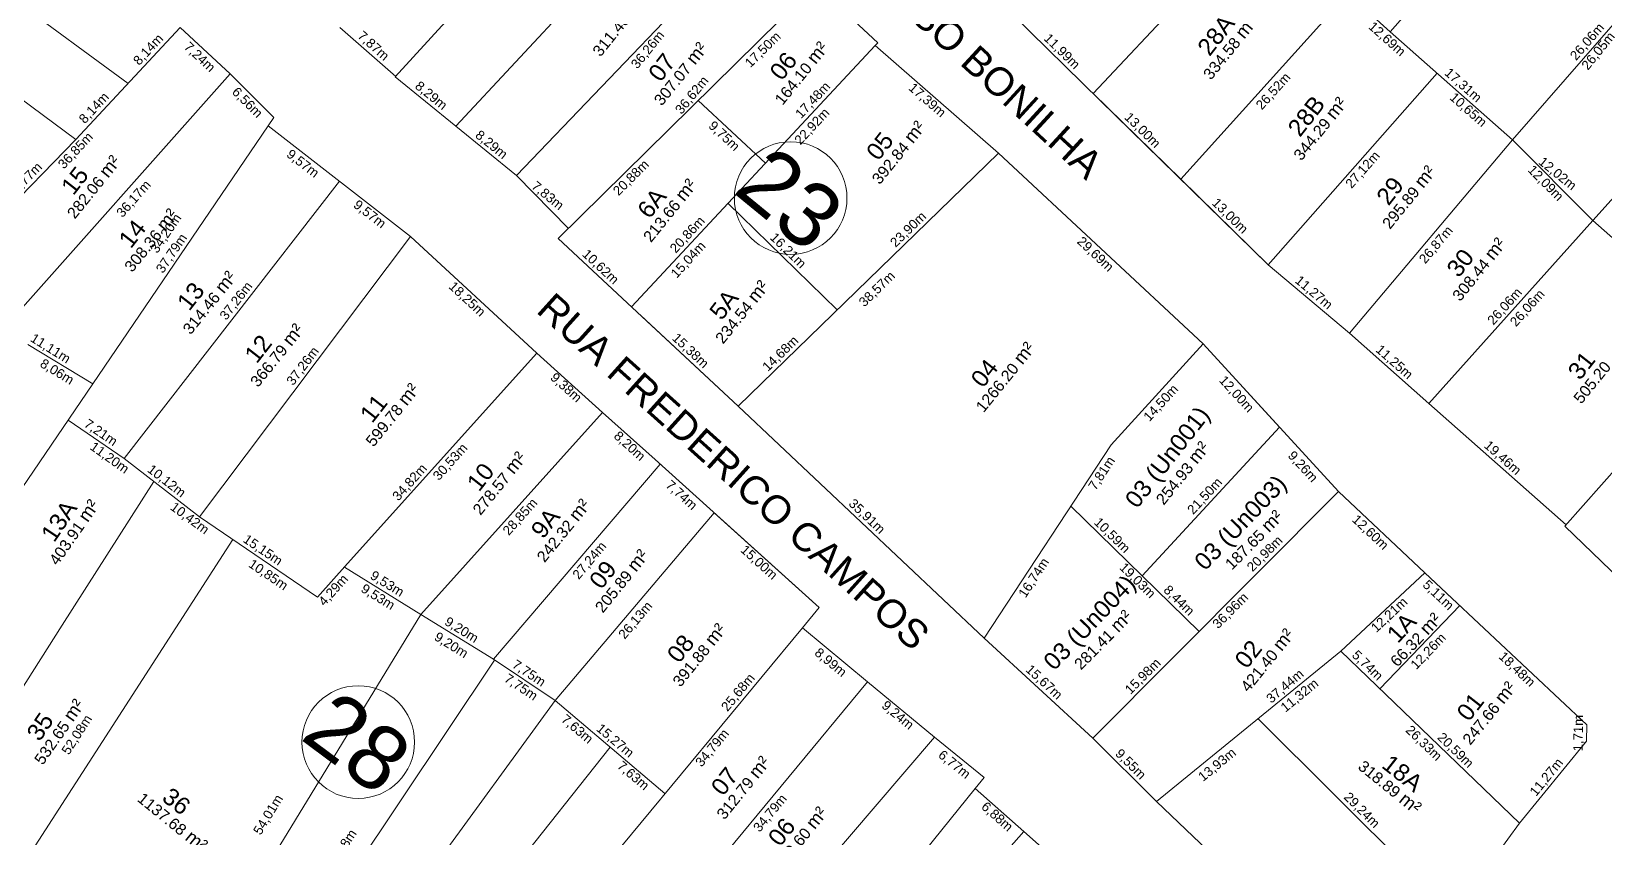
# Model space of a CAD drawing. Header units: metres. Extents: x 3808 to 8215, y 2374 to 6187.
# Drawn here: x 5847.8 to 6014.8, y 4109 to 4194.6 of the extents above; entities that cross this region are included whole.
import ezdxf

# ---------------------------------------------------------------- set-up
doc = ezdxf.new("R2010")
doc.units = ezdxf.units.M
doc.linetypes.add('CENTER', pattern=[2, 1.25, -0.25, 0.25, -0.25])
for name, color, linetype in [('0 - Cotas', 7, 'Continuous'), ('0 - Linhas Quadras', 7, 'Continuous'), ('0 - Nome Ruas', 7, 'CENTER'), ('0 - Numero de Lotes', 6, 'Continuous'), ('0 - Número de Quadra', 7, 'CENTER'), ('0 - Área Dos Lotes', 1, 'Continuous'), ('Fluxo', 170, 'Continuous')]:
    doc.layers.add(name, color=color, linetype=linetype)
doc.styles.add('Arial', font='arial.ttf')
doc.styles.add('pedro', font='arial.ttf', dxfattribs={"height": 3})
doc.dimstyles.new('Copy(2) of ISO-25', dxfattribs={"dimtxt": 1, "dimasz": 2.5, "dimexe": 1.25, "dimexo": 0.625, "dimgap": 0.2, "dimtad": 1, "dimtoh": 1, "dimlfac": 1, "dimzin": 1, "dimtxsty": 'Arial', "dimblk": 'NONE', "dimcen": 0, "dimse1": 1, "dimse2": 1, "dimsd1": 1, "dimsd2": 1, "dimclrt": 256, "dimaunit": 1, "dimadec": 3, "dimazin": 0, "dimtfac": 1, "dimtmove": 0, "dimatfit": 3, "dimldrblk": 'NONE', "dimfxl": 1, "dimtolj": 1, "dimtzin": 0, "dimarcsym": 0})

# ---------------------------------------------------------------- blocks, each defined once
blk = doc.blocks.new('*D11682')
at = {"layer": 'Defpoints', "color": 0, "transparency": 16777216}
for p in [(5972.23, 4161.44, 0), (5980.34, 4152.59, 0), (5978.98, 4151.34)]:
    blk.add_point(p, dxfattribs=at)
at = {"layer": '0 - Cotas', "lineweight": 5, "transparency": 16777216, "insert": (5975.73, 4156.07), "char_height": 1, "attachment_point": 5, "rotation": 312.5374, "style": 'Arial'}
blk.add_mtext('\\A1;12,00m', dxfattribs=at)
blk = doc.blocks.new('_None')
blk = doc.blocks.new('*D11683')
at = {"layer": 'Defpoints', "color": 0, "transparency": 16777216}
for p in [(5980.34, 4152.59, 0), (5965.76, 4136.8, 0), (5965.76, 4136.8)]:
    blk.add_point(p, dxfattribs=at)
at = {"layer": '0 - Cotas', "lineweight": 5, "transparency": 16777216, "insert": (5972.46, 4145.24), "char_height": 1, "attachment_point": 5, "rotation": 47.2853, "style": 'Arial'}
blk.add_mtext('\\A1;21,50m', dxfattribs=at)
blk = doc.blocks.new('*D11684')
at = {"layer": 'Defpoints', "color": 0, "transparency": 16777216}
for p in [(5972.23, 4161.44, 0), (5962.45, 4150.73, 0), (5963.77, 4149.52)]:
    blk.add_point(p, dxfattribs=at)
at = {"layer": '0 - Cotas', "lineweight": 5, "transparency": 16777216, "insert": (5967.8, 4155.12), "char_height": 1, "attachment_point": 5, "rotation": 47.6157, "style": 'Arial'}
blk.add_mtext('\\A1;14,50m', dxfattribs=at)
blk = doc.blocks.new('*D11685')
at = {"layer": 'Defpoints', "color": 0, "transparency": 16777216}
for p in [(5962.45, 4150.73, 0), (5958.17, 4144.19, 0), (5959.6, 4143.26)]:
    blk.add_point(p, dxfattribs=at)
at = {"layer": '0 - Cotas', "lineweight": 5, "transparency": 16777216, "insert": (5961.53, 4147.66), "char_height": 1, "attachment_point": 5, "rotation": 56.7619, "style": 'Arial'}
blk.add_mtext('\\A1;7,81m', dxfattribs=at)
blk = doc.blocks.new('*D11686')
at = {"layer": 'Defpoints', "color": 0, "transparency": 16777216}
for p in [(5958.17, 4144.19, 0), (5965.76, 4136.8, 0), (5965.76, 4136.8)]:
    blk.add_point(p, dxfattribs=at)
at = {"layer": '0 - Cotas', "lineweight": 5, "transparency": 16777216, "insert": (5962.52, 4141.07), "char_height": 1, "attachment_point": 5, "rotation": 315.7314, "style": 'Arial'}
blk.add_mtext('\\A1;10,59m', dxfattribs=at)
blk = doc.blocks.new('*D11687')
at = {"layer": 'Defpoints', "color": 0, "transparency": 16777216}
for p in [(5980.34, 4152.59, 0), (5986.6, 4145.77, 0), (5985.22, 4144.51)]:
    blk.add_point(p, dxfattribs=at)
at = {"layer": '0 - Cotas', "lineweight": 5, "transparency": 16777216, "insert": (5982.77, 4148.36), "char_height": 1, "attachment_point": 5, "rotation": 312.5374, "style": 'Arial'}
blk.add_mtext('\\A1;9,26m', dxfattribs=at)
blk = doc.blocks.new('*D11688')
at = {"layer": 'Defpoints', "color": 0, "transparency": 16777216}
for p in [(5986.6, 4145.77, 0), (5971.8, 4130.91, 0), (5971.8, 4130.91)]:
    blk.add_point(p, dxfattribs=at)
at = {"layer": '0 - Cotas', "lineweight": 5, "transparency": 16777216, "insert": (5978.83, 4139.11), "char_height": 1, "attachment_point": 5, "rotation": 45.1285, "style": 'Arial'}
blk.add_mtext('\\A1;20,98m', dxfattribs=at)
blk = doc.blocks.new('*D11689')
at = {"layer": 'Defpoints', "color": 0, "transparency": 16777216}
for p in [(5965.76, 4136.8, 0), (5971.8, 4130.91, 0), (5971.8, 4130.91)]:
    blk.add_point(p, dxfattribs=at)
at = {"layer": '0 - Cotas', "lineweight": 5, "transparency": 16777216, "insert": (5969.62, 4134.15), "char_height": 1, "attachment_point": 5, "rotation": 315.7314, "style": 'Arial'}
blk.add_mtext('\\A1;8,44m', dxfattribs=at)
blk = doc.blocks.new('*D11690')
at = {"layer": 'Defpoints', "color": 0, "transparency": 16777216}
for p in [(5971.8, 4130.91, 0), (5960.52, 4119.58, 0), (5960.52, 4119.58)]:
    blk.add_point(p, dxfattribs=at)
at = {"layer": '0 - Cotas', "lineweight": 5, "transparency": 16777216, "insert": (5965.88, 4126.1), "char_height": 1, "attachment_point": 5, "rotation": 45.1285, "style": 'Arial'}
blk.add_mtext('\\A1;15,98m', dxfattribs=at)
blk = doc.blocks.new('*D11691')
at = {"layer": 'Defpoints', "color": 0, "transparency": 16777216}
for p in [(5949, 4130.19, 0), (5960.52, 4119.58, 0), (5960.52, 4119.58)]:
    blk.add_point(p, dxfattribs=at)
at = {"layer": '0 - Cotas', "lineweight": 5, "transparency": 16777216, "insert": (5955.3, 4125.48), "char_height": 1, "attachment_point": 5, "rotation": 317.3659, "style": 'Arial'}
blk.add_mtext('\\A1;15,67m', dxfattribs=at)
blk = doc.blocks.new('*D11692')
at = {"layer": 'Defpoints', "color": 0, "transparency": 16777216}
for p in [(5958.17, 4144.19, 0), (5949, 4130.19, 0), (5950.46, 4129.23)]:
    blk.add_point(p, dxfattribs=at)
at = {"layer": '0 - Cotas', "lineweight": 5, "transparency": 16777216, "insert": (5954.31, 4136.57), "char_height": 1, "attachment_point": 5, "rotation": 56.7619, "style": 'Arial'}
blk.add_mtext('\\A1;16,74m', dxfattribs=at)
blk = doc.blocks.new('*D11693')
at = {"layer": 'Defpoints', "color": 0, "transparency": 16777216}
for p in [(5958.17, 4144.19, 0), (5971.8, 4130.91, 0), (5970.72, 4129.8)]:
    blk.add_point(p, dxfattribs=at)
at = {"layer": '0 - Cotas', "lineweight": 5, "transparency": 16777216, "insert": (5965.22, 4136.27), "char_height": 1, "attachment_point": 5, "rotation": 315.7314, "style": 'Arial'}
blk.add_mtext('\\A1;19,03m', dxfattribs=at)

msp = doc.modelspace()

# ---------------------------------------------------------------- hatches: boundary and pattern name
at = {"layer": 'Fluxo', "lineweight": 5}
h = msp.add_hatch(dxfattribs=at)
h.set_pattern_fill('ANSI32', color=256, scale=0.15)
h.set_pattern_definition([(45, (-581.274, 256.0805), (-1.01027881, 1.01027881), []), (45, (-580.6005, 256.0805), (-1.01027881, 1.01027881), [])])
edge = h.paths.add_edge_path()
edge.add_arc((6409.322, 3934.822), 605.94, 215.558436, 220.888153)
edge.add_arc((6409.322, 3934.822), 601.94, 215.558436, 220.888153)
edge.add_line((5951.237, 3538.183), (5954.261, 3540.801))
edge.add_arc((10925.118, 7550.386), 6385.997, 217.3930198, 218.3872368)
edge.add_arc((10925.118, 7550.386), 6389.997, 217.3930198, 218.3872368)
edge.add_arc((8022.058, 5423.597), 2788.956, 216.17081, 218.897105)
edge.add_arc((8022.058, 5423.597), 2792.956, 216.17081, 218.897105)
edge.add_arc((6561.25, 4446.689), 1035.746, 216.369866, 220.234553)
edge.add_arc((6561.25, 4446.689), 1039.746, 216.369866, 220.234553)
edge.add_line((5727.223, 3832.546), (5655.544, 3923.802))
edge.add_line((5724.078, 3830.075), (5652.399, 3921.332))
edge.add_line((5655.674, 3923.617), (5438.849, 4274.969))
edge.add_line((5652.27, 3921.517), (5435.445, 4272.868))

# ---------------------------------------------------------------- linework, layer by layer
at = {"layer": '0 - Cotas', "lineweight": 5}
for p, q in [((5972.228, 4161.436, 0), (5962.453, 4150.726, 0)), ((5972.228, 4161.436, 0), (5980.34, 4152.594, 0)), ((5980.34, 4152.594, 0), (5965.756, 4136.797, 0)), ((5962.453, 4150.726, 0), (5948.997, 4130.192, 0)), ((5965.756, 4136.797, 0), (5958.171, 4144.191, 0)), ((5965.756, 4136.797, 0), (5971.798, 4130.907, 0))]:
    msp.add_line(p, q, dxfattribs=at)
at = {"layer": '0 - Linhas Quadras', "linetype": 'Continuous', "lineweight": 5}
for p, q in [((5911.566, 4217.342, 0), (5886.454, 4189.776, 0)), ((6009.18, 4214.126, 0), (5992.098, 4194.565, 0)), ((5917.996, 4211.484, 0), (5892.886, 4184.54, 0)), ((5832.255, 4208.06, 0), (5858.094, 4189.082, 0)), ((5924.502, 4205.558, 0), (5899.318, 4179.303, 0)), ((5960.563, 4188.014, 0), (5978.25, 4206.889, 0)), ((5980.123, 4205.374, 0), (5992.098, 4194.565, 0)), ((5852.548, 4183.13, 0), (5826.983, 4202.043, 0)), ((6022.22, 4202.738, 0), (6005.078, 4183.108, 0)), ((5903.762, 4172.615, 0), (5931.083, 4199.562, 0)), ((5931.083, 4199.562, 0), (5937.682, 4193.406, 0)), ((5969.853, 4178.92, 0), (5987.621, 4198.606, 0)), ((5961.312, 4187.28, 0), (5951.995, 4196.401, 0)), ((5863.639, 4195.035, 0), (5852.548, 4183.13, 0)), ((5863.639, 4195.035, 0), (5868.939, 4190.097, 0)), ((5880.592, 4195.031, 0), (5886.506, 4189.833, 0)), ((5992.098, 4194.565, 0), (6005.078, 4183.108, 0)), ((6031.573, 4194.571, 0), (6013.59, 4174.517, 0)), ((5937.421, 4193.127, 0), (5911.528, 4165.37, 0)), ((5937.682, 4193.406, 0), (5937.421, 4193.127, 0)), ((5937.421, 4193.127, 0), (5950.518, 4181.685, 0)), ((5868.939, 4190.097, 0), (5844.912, 4163.062, 0)), ((5868.939, 4190.097, 0), (5873.58, 4185.455, 0)), ((5886.454, 4189.776, 0), (5899.318, 4179.303, 0)), ((5979.143, 4169.827, 0), (5997.09, 4190.159, 0)), ((5918.627, 4187.277, 0), (5925.758, 4180.625, 0)), ((5969.853, 4178.92, 0), (5960.563, 4188.014, 0)), ((5979.143, 4169.827, 0), (5961.312, 4187.28, 0)), ((5873.58, 4185.455, 0), (5854.34, 4157.181, 0)), ((5888.093, 4172.827, 0), (5872.977, 4184.569, 0)), ((5842.938, 4173.264, 0), (5852.548, 4183.13, 0)), ((5987.76, 4162.563, 0), (6005.078, 4183.108, 0)), ((6005.078, 4183.108, 0), (6013.59, 4174.517, 0)), ((5950.518, 4181.685, 0), (5922.852, 4154.806, 0)), ((5972.228, 4161.436, 0), (5950.518, 4181.685, 0)), ((5880.535, 4178.698, 0), (5857.679, 4149.274, 0)), ((5880.535, 4178.698, 0), (5857.679, 4149.274, 0)), ((5899.318, 4179.303, 0), (5904.853, 4173.692, 0)), ((5979.143, 4169.827, 0), (5969.853, 4178.92, 0)), ((5921.785, 4176.366, 0), (5933.38, 4165.034, 0)), ((6013.59, 4174.517, 0), (5996.189, 4155.111, 0)), ((6013.59, 4174.517, 0), (6020.32, 4168.61, 0)), ((5865.67, 4143.066, 0), (5888.093, 4172.827, 0)), ((5888.093, 4172.827, 0), (5901.502, 4160.44, 0)), ((5911.609, 4165.295, 0), (5903.762, 4172.615, 0)), ((5987.76, 4162.563, 0), (5979.143, 4169.827, 0)), ((5911.609, 4165.295, 0), (5922.852, 4154.806, 0)), ((5922.852, 4154.806, 0), (5912.531, 4164.434, 0)), ((5996.189, 4155.111, 0), (5987.76, 4162.563, 0)), ((5854.34, 4157.181, 0), (5847.468, 4161.385, 0)), ((5901.502, 4160.44, 0), (5881.402, 4138.105, 0)), ((5908.477, 4154.164, 0), (5901.502, 4160.44, 0)), ((5986.598, 4145.774, 0), (5972.228, 4161.436, 0)), ((6028.055, 4161.772, 0), (6010.65, 4142.084, 0)), ((5854.34, 4157.181, 0), (5821.937, 4109.563, 0)), ((5908.477, 4154.164, 0), (5889.181, 4132.721, 0)), ((5914.048, 4149.15, 0), (5908.477, 4154.164, 0)), ((5922.852, 4154.806, 0), (5948.997, 4130.192, 0)), ((5996.189, 4155.111, 0), (6010.77, 4142.22, 0)), ((5857.679, 4149.274, 0), (5851.719, 4153.329, 0)), ((5857.679, 4149.274, 0), (5865.67, 4143.066, 0)), ((5914.574, 4148.677, 0), (5896.878, 4127.948, 0)), ((5931.476, 4133.467, 0), (5914.048, 4149.15, 0)), ((5851.112, 4131.576, 0), (5860.834, 4146.823, 0)), ((5986.598, 4145.774, 0), (5960.522, 4119.581, 0)), ((5995.775, 4137.146, 0), (5986.598, 4145.774, 0)), ((5878.21, 4134.558, 0), (5865.67, 4143.066, 0)), ((5920.326, 4143.501, 0), (5903.44, 4123.56, 0)), ((5931.476, 4133.467, 0), (5920.326, 4143.501, 0)), ((6010.65, 4142.084, 0), (6023.221, 4129.914, 0)), ((5840.946, 4096.915, 0), (5869.23, 4140.651, 0)), ((5881.402, 4138.105, 0), (5878.21, 4134.558, 0)), ((5889.181, 4132.721, 0), (5881.079, 4137.745, 0)), ((5986.859, 4128.803, 0), (5995.775, 4137.146, 0)), ((5995.775, 4137.146, 0), (6012.962, 4120.988, 0)), ((5995.775, 4137.146, 0), (5998.689, 4134.406, 0)), ((5999.498, 4133.646, 0), (5990.996, 4124.819, 0)), ((5861.05, 4086.621, 0), (5889.181, 4132.721, 0)), ((5889.181, 4132.721, 0), (5896.878, 4127.948, 0)), ((5929.684, 4131.305, 0), (5931.476, 4133.467, 0)), ((5832.864, 4102.957, 0), (5851.112, 4131.576, 0)), ((5929.684, 4131.305, 0), (5882.615, 4074.503, 0)), ((5936.607, 4125.568, 0), (5929.684, 4131.305, 0)), ((5948.997, 4130.192, 0), (5960.522, 4119.581, 0)), ((5967.294, 4112.84, 0), (5986.859, 4128.803, 0)), ((6005.822, 4110.538, 0), (5986.859, 4128.803, 0)), ((5866.994, 4082.994, 0), (5897, 4127.867, 0)), ((5896.878, 4127.948, 0), (5903.44, 4123.56, 0)), ((5936.607, 4125.568, 0), (5914.41, 4098.781, 0)), ((5936.607, 4125.568, 0), (5943.722, 4119.672, 0)), ((5871.703, 4080.121, 0), (5903.44, 4123.56, 0)), ((5903.44, 4123.56, 0), (5915.091, 4113.694, 0)), ((5998.811, 4101.024, 0), (5978.084, 4121.644, 0)), ((6012.962, 4120.988, 0), (6012.938, 4119.276, 0)), ((5909.266, 4118.627, 0), (5875.964, 4076.664, 0)), ((5943.722, 4119.672, 0), (5921.2, 4093.462, 0)), ((5948.99, 4115.419, 0), (5943.722, 4119.672, 0)), ((5960.522, 4119.581, 0), (5967.294, 4112.84, 0)), ((6012.938, 4119.276, 0), (6005.822, 4110.538, 0)), ((5948.047, 4114.252, 0), (5948.99, 4115.419, 0)), ((5948.047, 4114.252, 0), (5927.375, 4088.625, 0)), ((5953.19, 4109.684, 0), (5948.047, 4114.252, 0)), ((5967.294, 4112.84, 0), (5989.253, 4091.986, 0)), ((5998.811, 4101.024, 0), (6005.822, 4110.538, 0)), ((5953.19, 4109.684, 0), (5931.618, 4085.301, 0)), ((5958.617, 4104.864, 0), (5953.19, 4109.684, 0))]:
    msp.add_line(p, q, dxfattribs=at)
at = {"layer": '0 - Número de Quadra', "linetype": 'ByBlock', "lineweight": 5}
for centre in [(5928.441, 4176.91, 0), (5882.532, 4119.16, 0)]:
    msp.add_circle(centre, 5.979, dxfattribs=at)

# ---------------------------------------------------------------- texts
at = {"layer": '0 - Cotas', "lineweight": 5, "style": 'Arial'}
for s, rotation, p in [('12,69m', 318.26313, (5989.704, 4194.999, 0)), ('8,14m', 47.02605, (5859.269, 4190.931, 0)), ('7,87m', 318.12862, (5882.379, 4194.017, 0)), ('36,26m', 50.93117, (5912.164, 4190.559, 0)), ('17,50m', 44.60507, (5924.165, 4190.695, 0)), ('11,99m', 315.61133, (5955.247, 4193.778, 0)), ('26,06m', 48.87103, (6011.832, 4191.45, 0)), ('26,05m', 50.93117, (6013.088, 4190.424, 0)), ('7,24m', 317.02605, (5863.954, 4192.856, 0)), ('17,31m', 318.5652, (5997.78, 4190.083, 0)), ('8,29m', 320.93117, (5888.469, 4188.648, 0)), ('36,62m', 50.93117, (5916.858, 4185.732, 0)), ('17,48m', 46.98872, (5929.556, 4185.282, 0)), ('17,39m', 318.85957, (5940.878, 4188.487, 0)), ('26,52m', 47.92964, (5978.469, 4186.212, 0)), ('8,14m', 47.02605, (5853.499, 4184.738, 0)), ('6,56m', 314.99152, (5869.051, 4188.098, 0)), ('10,65m', 318.5652, (5998.326, 4187.473, 0)), ('22,92m', 46.98872, (5929.471, 4182.491, 0)), ('13,00m', 315.61133, (5963.8, 4185.404, 0)), ('36,85m', 46.93157, (5851.275, 4179.93, 0)), ('8,29m', 320.93117, (5894.867, 4183.439, 0)), ('9,75m', 316.98872, (5919.638, 4184.478, 0)), ('9,57m', 322.15999, (5874.826, 4181.393, 0)), ('13,77m', 45.75532, (5845.809, 4176.785, 0)), ('20,88m', 44.60507, (5910.167, 4177.103, 0)), ('27,12m', 48.5652, (5987.992, 4177.861, 0)), ('12,09m', 314.73373, (6006.618, 4179.825, 0)), ('12,02m', 320.93117, (6007.753, 4180.611, 0)), ('36,17m', 48.37302, (5857.498, 4174.783, 0)), ('7,83m', 320.93117, (5900.84, 4178.024, 0)), ('9,57m', 322.15999, (5881.93, 4176.024, 0)), ('13,00m', 315.61133, (5973.09, 4176.311, 0)), ('34,20m', 55.76548, (5861.192, 4170.971, 0)), ('20,86m', 47.29402, (5916.248, 4170.999, 0)), ('23,90m', 44.17307, (5939.586, 4171.621, 0)), ('26,87m', 49.87075, (5995.816, 4169.867, 0)), ('37,79m', 55.76548, (5861.797, 4168.849, 0)), ('15,04m', 47.41226, (5916.342, 4168.338, 0)), ('16,21m', 315.6565, (5926.173, 4172.636, 0)), ('29,69m', 316.99366, (5958.767, 4172.203, 0)), ('10,62m', 316.98872, (5906.232, 4170.858, 0)), ('38,57m', 44.17307, (5936.265, 4165.294, 0)), ('37,26m', 52.15999, (5868.511, 4163.87, 0)), ('18,25m', 317.27109, (5892.06, 4167.423, 0)), ('11,27m', 319.87075, (5981.904, 4168.022, 0)), ('26,06m', 48.11724, (6003.052, 4163.364, 0)), ('26,06m', 48.11724, (6005.45, 4163.19, 0)), ('11,11m', 328.04328, (5847.634, 4161.776, 0)), ('15,38m', 316.98872, (5915.777, 4161.953, 0)), ('14,68m', 44.17307, (5926.014, 4158.435, 0)), ('37,26m', 53.00408, (5875.619, 4156.936, 0)), ('11,25m', 318.52105, (5990.47, 4160.7, 0)), ('8,06m', 328.54202, (5848.651, 4159.081, 0)), ('9,38m', 318.01536, (5902.84, 4157.744, 0)), ('7,21m', 325.76548, (5853.329, 4152.718, 0)), ('8,20m', 318.01536, (5909.58, 4151.536, 0)), ('11,20m', 324.47989, (5853.961, 4150.312, 0)), ('30,53m', 48.01536, (5891.096, 4146.861, 0)), ('19,46m', 318.52105, (6001.976, 4150.529, 0)), ('10,12m', 322.15999, (5860.055, 4147.934, 0)), ('34,82m', 48.01536, (5886.791, 4144.69, 0)), ('7,74m', 318.01536, (5915.095, 4146.322, 0)), ('10,42m', 323.67942, (5862.488, 4143.922, 0)), ('28,85m', 48.01536, (5898.514, 4141.034, 0)), ('35,91m', 316.72705, (5934.514, 4144.376, 0)), ('12,60m', 316.76683, (5987.964, 4142.681, 0)), ('15,15m', 325.84287, (5870.211, 4140.469, 0)), ('27,24m', 49.82026, (5905.947, 4136.36, 0)), ('15,00m', 318.01536, (5923.037, 4139.446, 0)), ('10,85m', 325.84287, (5870.788, 4137.837, 0)), ('9,53m', 328.19693, (5883.704, 4136.588, 0)), ('4,29m', 48.01536, (5878.943, 4133.528, 0)), ('9,53m', 328.19693, (5882.727, 4135.189, 0)), ('5,11m', 316.76683, (5995.461, 4135.753, 0)), ('26,13m', 49.74188, (5910.821, 4130.014, 0)), ('36,96m', 45.12849, (5973.825, 4131.131, 0)), ('12,21m', 43.09569, (5990.62, 4130.73, 0)), ('9,20m', 328.16545, (5891.605, 4131.69, 0)), ('9,20m', 328.16545, (5890.51, 4130.077, 0)), ('12,26m', 46.07403, (5994.866, 4126.8, 0)), ('8,99m', 320.35283, (5930.889, 4128.497, 0)), ('5,74m', 316.07403, (5987.952, 4128.303, 0)), ('18,48m', 316.76683, (6003.538, 4128.143, 0)), ('7,75m', 326.22929, (5898.776, 4127.158, 0)), ('7,75m', 326.22929, (5897.934, 4125.675, 0)), ('25,68m', 50.35283, (5921.736, 4122.34, 0)), ('37,44m', 40.4775, (5979.463, 4123.219, 0)), ('11,32m', 39.2118, (5980.965, 4122.272, 0)), ('9,24m', 320.35283, (5938.018, 4122.894, 0)), ('52,08m', 57.11047, (5851.801, 4117.732, 0)), ('7,63m', 319.74188, (5903.989, 4121.431, 0)), ('1,71m', 89.19648, (6012.522, 4118.165, 0)), ('15,27m', 319.74188, (5907.722, 4120.458, 0)), ('34,79m', 50.35283, (5918.992, 4116.45, 0)), ('26,33m', 316.07403, (5993.654, 4120.334, 0)), ('20,59m', 316.07403, (5997.019, 4119.572, 0)), ('7,63m', 319.74188, (5909.939, 4116.493, 0)), ('6,77m', 321.0802, (5944.016, 4117.634, 0)), ('9,55m', 315.12849, (5962.826, 4117.852, 0)), ('13,93m', 39.2118, (5972.216, 4114.919, 0)), ('11,27m', 50.84201, (6007.579, 4113.329, 0)), ('29,24m', 315.14742, (5987.095, 4113.244, 0)), ('54,01m', 58.60862, (5872.168, 4109.22, 0)), ('34,79m', 50.35283, (5925.142, 4109.527, 0)), ('6,88m', 318.38653, (5948.598, 4112.18, 0)), ('53,98m', 56.3856, (5879.844, 4105.592, 0))]:
    msp.add_text(s, height=1, rotation=rotation, dxfattribs=at).set_placement(p)
at = {"layer": '0 - Nome Ruas', "linetype": 'Continuous', "lineweight": 5, "style": 'pedro'}
for s, rotation, p in [('RUA AFONSO BONILHA', 317.41907, (5925.03, 4210.705, 0)), ('RUA FREDERICO CAMPOS', 318.00694, (5901.307, 4164.847, 0))]:
    msp.add_text(s, height=3, rotation=rotation, dxfattribs=at).set_placement(p)
at = {"layer": '0 - Numero de Lotes', "lineweight": 5, "style": 'Arial'}
for s, rotation, p in [('28A', 51.92725, (5972.917, 4191.874, -540.279)), ('07', 51.92725, (5914.61, 4189.121, -540.279)), ('06', 51.92725, (5927.5, 4189.272, -540.279)), ('28B', 51.92725, (5982.507, 4183.292, -540.279)), ('05', 51.92725, (5937.746, 4180.768, -540.279)), ('15', 51.92725, (5852.28, 4177.102, -540.279)), ('29', 51.92725, (5991.914, 4176.01, -540.279)), ('6A', 51.92725, (5913.45, 4174.605, -540.279)), ('14', 51.92725, (5858.385, 4171.456, -540.279)), ('30', 51.92725, (5999.373, 4168.364, -540.279)), ('13', 51.92725, (5864.588, 4164.832, -540.279)), ('5A', 51.92725, (5921.105, 4163.828, -540.279)), ('12', 51.92725, (5871.748, 4159.247, -540.279)), ('31', 51.92725, (6012.24, 4157.477, -540.279)), ('04', 51.92725, (5948.855, 4156.657, -540.279)), ('11', 51.92725, (5884.007, 4152.922, -540.279)), ('03 (Un001)', 51.92725, (5965.218, 4143.857, -540.279)), ('10', 51.92725, (5895.353, 4145.64, -540.279)), ('03 (Un003)', 46.16731, (5972.431, 4137.264, -540.279)), ('13A', 56.00923, (5850.248, 4140.267, -540.279)), ('9A', 51.92725, (5902.153, 4140.627, -540.279)), ('09', 51.92725, (5908.338, 4135.268, -540.279)), ('03 (Un004)', 46.16731, (5956.41, 4126.656, -540.279)), ('1A', 47.19921, (5992.905, 4129.557, -540.279)), ('08', 51.92725, (5916.594, 4127.426, -540.279)), ('02', 51.92725, (5976.865, 4126.837, -540.279)), ('01', 51.92725, (6000.436, 4121.241, -540.279)), ('35', 56.00923, (5848.711, 4119.127, -540.279)), ('18A', 321.92725, (5991.072, 4116.534, -540.279)), ('07', 51.92725, (5921.263, 4113.335, -540.279)), ('36', 321.92725, (5861.566, 4113.042, -540.279)), ('06', 51.92725, (5927.324, 4107.963, -540.279))]:
    msp.add_text(s, height=1.8197, rotation=rotation, dxfattribs=at).set_placement(p)
at = {"layer": '0 - Número de Quadra', "linetype": 'Continuous', "lineweight": 5, "style": 'pedro'}
for s, rotation, p in [('23', 320.65972, (5922.175, 4177.604, 0)), ('28', 323.36292, (5876.233, 4119.56, 0))]:
    msp.add_text(s, height=6.7786, rotation=rotation, dxfattribs=at).set_placement(p)
at = {"layer": '0 - Área Dos Lotes', "lineweight": 5, "style": 'Arial'}
for s, height, rotation, p in [('311.48 ', 1.2, 50.93117, (5908.237, 4191.83, 0)), ('m²', 1.4, 50.93117, (5976.587, 4193.719, 0)), ('334.58 ', 1.2, 50.93117, (5973.062, 4189.376, 0)), ('m²', 1.4, 50.93117, (5918.28, 4190.966, 0)), ('m²', 1.4, 50.93117, (5931.1, 4191.029, 0)), ('307.07 ', 1.2, 50.93117, (5914.755, 4186.623, 0)), ('164.10 ', 1.2, 50.93117, (5927.575, 4186.687, 0)), ('m²', 1.4, 50.93117, (5986.178, 4185.137, 0)), ('344.29 ', 1.2, 50.93117, (5982.653, 4180.795, 0)), ('m²', 1.4, 50.93117, (5941.416, 4182.613, 0)), ('392.84 ', 1.2, 50.93117, (5937.891, 4178.271, 0)), ('m²', 1.4, 50.93117, (5855.964, 4178.963, 0)), ('m²', 1.4, 50.93117, (5995.597, 4177.872, 0)), ('282.06 ', 1.2, 50.93117, (5852.438, 4174.621, 0)), ('m²', 1.4, 50.93117, (5917.134, 4176.466, 0)), ('295.89 ', 1.2, 50.93117, (5992.072, 4173.529, 0)), ('m²', 1.4, 50.93117, (5862.055, 4173.3, 0)), ('213.66 ', 1.2, 50.93117, (5913.609, 4172.124, 0)), ('308.36 ', 1.2, 50.93117, (5858.53, 4168.958, 0)), ('m²', 1.4, 50.93117, (6003.044, 4170.209, 0)), ('308.44 ', 1.2, 50.93117, (5999.519, 4165.866, 0)), ('m²', 1.4, 50.93117, (5868.258, 4166.677, 0)), ('m²', 1.4, 50.93117, (5924.789, 4165.69, 0)), ('314.46 ', 1.2, 50.93117, (5864.733, 4162.334, 0)), ('234.54 ', 1.2, 50.93117, (5921.264, 4161.347, 0)), ('m²', 1.4, 50.93117, (5875.418, 4161.092, 0)), ('366.79 ', 1.2, 50.93117, (5871.893, 4156.749, 0)), ('m²', 1.4, 50.93117, (5953.043, 4159.138, 0)), ('1266.20 ', 1.2, 50.93117, (5948.93, 4154.072, 0)), ('505.20 ', 1.2, 50.93117, (6012.385, 4154.98, 0)), ('m²', 1.4, 50.93117, (5887.678, 4154.767, 0)), ('599.78 ', 1.2, 50.93117, (5884.153, 4150.425, 0)), ('m²', 1.4, 50.93117, (5971.575, 4148.583)), ('m²', 1.4, 50.93117, (5899.036, 4147.502, 0)), ('254.93', 1.2, 50.93117, (5968.05, 4144.241)), ('278.57 ', 1.2, 50.93117, (5895.511, 4143.159, 0)), ('m²', 1.4, 55.01315, (5853.806, 4142.408, 0)), ('m²', 1.4, 50.93117, (5905.837, 4142.489, 0)), ('m²', 1.4, 45.17123, (5979.23, 4141.328)), ('403.91 ', 1.2, 55.01315, (5850.599, 4137.826, 0)), ('242.32 ', 1.2, 50.93117, (5902.312, 4138.146, 0)), ('187.65', 1.2, 45.17123, (5975.287, 4137.361)), ('m²', 1.4, 50.93117, (5912.022, 4137.129, 0)), ('205.89 ', 1.2, 50.93117, (5908.496, 4132.786, 0)), ('m²', 1.4, 45.17123, (5963.209, 4130.72)), ('m²', 1.4, 46.20313, (5996.075, 4130.425, 0)), ('m²', 1.4, 50.93117, (5920.264, 4129.271, 0)), ('281.41', 1.2, 45.17123, (5959.266, 4126.754)), ('m²', 1.4, 50.93117, (5980.566, 4128.72, 0)), ('66.32 ', 1.2, 46.20313, (5992.849, 4127.061, 0)), ('391.88 ', 1.2, 50.93117, (5916.739, 4124.928, 0)), ('421.40 ', 1.2, 50.93117, (5977.041, 4124.378, 0)), ('m²', 1.4, 50.93117, (6004.12, 4123.102, 0)), ('m²', 1.4, 55.01315, (5852.241, 4121.229, 0)), ('247.66 ', 1.2, 50.93117, (6000.595, 4118.76, 0)), ('532.65 ', 1.2, 55.01315, (5849.034, 4116.647, 0)), ('m²', 1.4, 50.93117, (5924.933, 4115.18, 0)), ('318.89 ', 1.2, 320.93117, (5988.575, 4116.389, 0)), ('312.79 ', 1.2, 50.93117, (5921.408, 4110.838, 0)), ('1137.68 ', 1.2, 320.93117, (5858.981, 4112.968, 0)), ('m²', 1.4, 320.93117, (5992.917, 4112.863, 0)), ('m²', 1.4, 50.93117, (5930.994, 4109.808, 0)), ('m²', 1.4, 320.93117, (5864.048, 4108.855, 0)), ('309.60 ', 1.2, 50.93117, (5927.469, 4105.465, 0))]:
    msp.add_text(s, height=height, rotation=rotation, dxfattribs=at).set_placement(p)

# ---------------------------------------------------------------- dimensions: what is measured, and where the dimension line sits
at = {"layer": '0 - Cotas', "lineweight": 5}
for base, p1, p2, angle, picture, middle in [((5963.773, 4149.521), (5972.228, 4161.436, 0), (5962.453, 4150.726, 0), 227.61574, '*D11684', (5968.388, 4154.578)), ((5978.976, 4151.342), (5972.228, 4161.436, 0), (5980.34, 4152.594, 0), 312.53738, '*D11682', (5975.138, 4155.526)), ((5965.756, 4136.797), (5980.34, 4152.594, 0), (5965.756, 4136.797, 0), 227.28529, '*D11683', (5973.048, 4144.695)), ((5985.219, 4144.509), (5980.34, 4152.594, 0), (5986.598, 4145.774, 0), 312.53738, '*D11687', (5982.178, 4147.823)), ((5959.598, 4143.256), (5962.453, 4150.726, 0), (5958.171, 4144.191, 0), 236.76189, '*D11685', (5962.197, 4147.222)), ((5971.798, 4130.907), (5986.598, 4145.774, 0), (5971.798, 4130.907, 0), 225.12849, '*D11688', (5979.4, 4138.544)), ((5950.463, 4129.231), (5958.171, 4144.191, 0), (5948.997, 4130.192, 0), 236.76189, '*D11692', (5954.983, 4136.128)), ((5965.756, 4136.797), (5958.171, 4144.191, 0), (5965.756, 4136.797, 0), 315.73143, '*D11686', (5961.963, 4140.494)), ((5970.718, 4129.799), (5958.171, 4144.191, 0), (5971.798, 4130.907, 0), 315.73143, '*D11693', (5964.664, 4135.7)), ((5971.798, 4130.907), (5965.756, 4136.797, 0), (5971.798, 4130.907, 0), 315.73143, '*D11689', (5969.064, 4133.572)), ((5960.522, 4119.581), (5971.798, 4130.907, 0), (5960.522, 4119.581, 0), 225.12849, '*D11690', (5966.45, 4125.535)), ((5960.522, 4119.581), (5948.997, 4130.192, 0), (5960.522, 4119.581, 0), 317.36586, '*D11691', (5954.759, 4124.886))]:
    dim = msp.add_linear_dim(base=base, p1=p1, p2=p2, angle=angle, dimstyle='Copy(2) of ISO-25', override={"dimpost": 'm'}, dxfattribs=at)
    dim.commit()
    dim.dimension.update_dxf_attribs({"geometry": picture, "text_midpoint": middle, "dimtype": 161})

doc.saveas('drawing.dxf')
